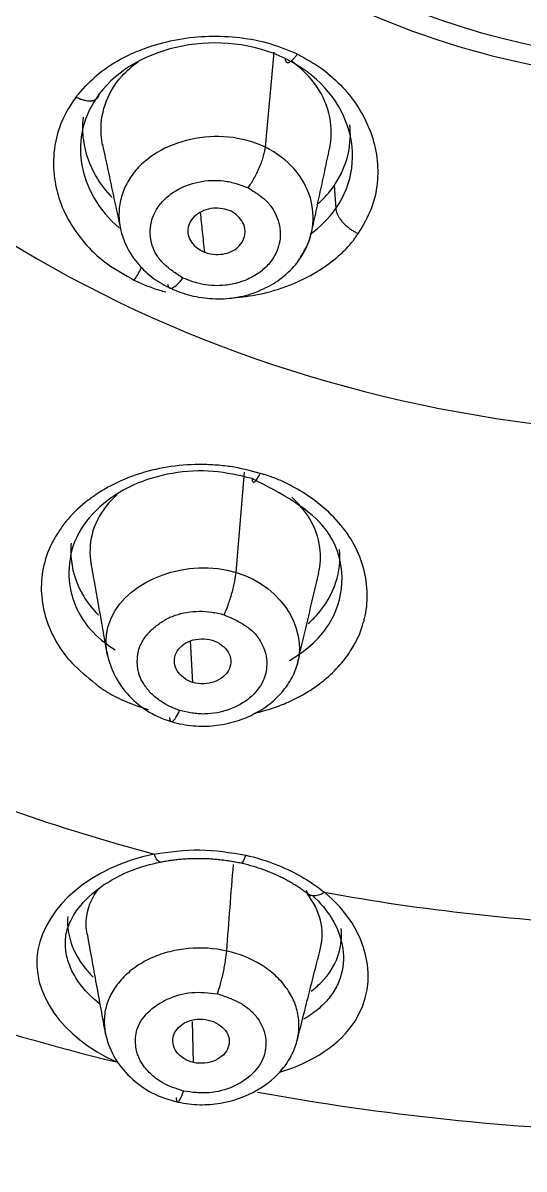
# Model space of a CAD drawing. Extents: x 0 to 1128, y 0 to 827.
# Drawn here: x 426.5 to 434.21, y 515.27 to 532.91 of the extents above; entities that cross this region are included whole.
import ezdxf

# ---------------------------------------------------------------- set-up
doc = ezdxf.new("R2010")
doc.units = 0
doc.header["$LTSCALE"] = 10
doc.header["$MEASUREMENT"] = 0
doc.layers.add('1', color=7, linetype='CONTINUOUS')

msp = doc.modelspace()

# ---------------------------------------------------------------- linework, layer by layer
at = {"layer": '1', "color": 7, "linetype": 'Continuous', "lineweight": -3}
for p, q in [((430.229, 531), (430.365, 532.467)), ((431.286, 530.407), (431.314, 530.058)), ((429.78, 524.454), (429.909, 525.998)), ((429.112, 522.76), (429.079, 523.402)), ((429.125, 516.906), (429.108, 517.54))]:
    msp.add_line(p, q, dxfattribs=at)
for centre, major_axis, start_param, end_param in [((437.081, 545.153), (38.932, 0), 1.570796, 3.633743), ((437.081, 545.084), (38.762, 0), 1.570796, 4.712389), ((437.081, 545.06), (38.555, 0), 1.570796, 4.712389), ((437.081, 545.06), (-37.7, 0), 4.712389, 7.319813), ((437.081, 541.86), (-18.228, 0), 4.712389, 7.853982), ((437.081, 541.64), (11.507, 0), 1.570796, 4.712389), ((437.081, 541.425), (10.912, 0), 1.570796, 4.712389), ((437.081, 544.455), (-36.953, 0), 0, 1.570796), ((437.081, 544.651), (37.281, 0), 3.592657, 5.752256), ((437.081, 545.153), (38.932, 0), 3.633743, 4.712389), ((437.081, 542.522), (28.054, 0), 4.237095, 4.402183), ((437.081, 542.522), (28.054, 0), 4.498885, 4.663958), ((437.081, 543.236), (32.688, 0), 4.243269, 4.428931), ((437.081, 543.236), (32.688, 0), 4.497491, 4.678093)]:
    msp.add_ellipse(centre, major_axis=major_axis, ratio=0.838671, start_param=start_param, end_param=end_param, dxfattribs=at)
for points, knots in [([(431.04, 512.535), (425.999, 513.17), (421.141, 514.611), (412.396, 518.844), (408.492, 521.677), (402.205, 528.29), (399.797, 532.118), (396.83, 540.21), (396.254, 544.5), (397.009, 552.952), (398.337, 557.122), (402.73, 564.753), (405.778, 568.231), (413.193, 573.996), (417.54, 576.293), (426.974, 579.4), (431.994, 580.201), (437.081, 580.199)], [0, 0, 0, 0, 0.125, 0.125, 0.25, 0.25, 0.375, 0.375, 0.5, 0.5, 0.625, 0.625, 0.75, 0.75, 0.875, 0.875, 1, 1, 1, 1]), ([(427.317, 531.773), (427.414, 531.886), (427.606, 532.108), (428.115, 532.448), (428.723, 532.657), (429.36, 532.721), (429.837, 532.699), (430.302, 532.612), (430.583, 532.494), (430.723, 532.436)], [0, 0, 0, 0, 0.132869, 0.26162, 0.511676, 0.635547, 0.758214, 0.879573, 1, 1, 1, 1]), ([(427.727, 531.03), (427.716, 531.082), (427.709, 531.135), (427.694, 531.345), (427.714, 531.505), (427.818, 531.814), (427.907, 531.966), (428.098, 532.179), (428.182, 532.253), (428.275, 532.32)], [0, 0, 0, 0, 0.111354, 0.111354, 0.440848, 0.440848, 0.788252, 0.788252, 1, 1, 1, 1]), ([(431.215, 530.968), (431.223, 531.008), (431.23, 531.047), (431.253, 531.252), (431.239, 531.422), (431.141, 531.749), (431.053, 531.91), (430.846, 532.153), (430.741, 532.247), (430.626, 532.33)], [0, 0, 0, 0, 0.080133, 0.080133, 0.412884, 0.412884, 0.753563, 0.753563, 1, 1, 1, 1]), ([(430.723, 532.436), (430.853, 532.363), (431.114, 532.219), (431.431, 531.927), (431.685, 531.596), (431.924, 531.108), (431.993, 530.571), (431.875, 530.042), (431.73, 529.796), (431.656, 529.672)], [0, 0, 0, 0, 0.120358, 0.241643, 0.364231, 0.488029, 0.738055, 0.866906, 1, 1, 1, 1]), ([(427.317, 531.773), (427.268, 531.702), (427.11, 531.472), (426.972, 531.062), (426.963, 530.657), (427.007, 530.388), (427.107, 530.009), (427.356, 529.592), (427.797, 529.184), (428.069, 529.034), (428.211, 528.955)], [0, 0, 0, 0, 0.07654, 0.24831, 0.393164, 0.453603, 0.502016, 0.753921, 0.871649, 1, 1, 1, 1]), ([(427.426, 531.462), (427.412, 531.345), (427.414, 531.226), (427.456, 530.919), (427.522, 530.73), (427.689, 530.439), (427.773, 530.328), (427.871, 530.225)], [0, 0, 0, 0, 0.269828, 0.269828, 0.707091, 0.707091, 1, 1, 1, 1]), ([(431.286, 530.407), (431.394, 530.563), (431.469, 530.737), (431.536, 531.055), (431.544, 531.201), (431.529, 531.345)], [0, 0, 0, 0, 0.556758, 0.556758, 1, 1, 1, 1]), ([(430.229, 531), (430.049, 531.087), (429.663, 531.189), (429.071, 531.15), (428.63, 530.977), (428.343, 530.767), (428.17, 530.576), (428.049, 530.358), (427.982, 530.124), (427.972, 529.905), (427.995, 529.767), (428.009, 529.71)], [0, 0, 0, 0, 0.170648, 0.341297, 0.511945, 0.59727, 0.682594, 0.767918, 0.853242, 0.938567, 1, 1, 1, 1]), ([(429.964, 530.375), (429.978, 530.395), (430.008, 530.439), (430.07, 530.542), (430.13, 530.664), (430.177, 530.785), (430.204, 530.869), (430.221, 530.942), (430.227, 530.982), (430.229, 531)], [0, 0, 0, 0, 0.124691, 0.249924, 0.500389, 0.625622, 0.750855, 0.876088, 1, 1, 1, 1]), ([(430.77, 529.313), (430.771, 529.313), (430.82, 529.382), (430.899, 529.528), (430.983, 529.837), (430.951, 530.239), (430.705, 530.684), (430.408, 530.913), (430.229, 531)], [0, 0, 0, 0, 0.001186, 0.126038, 0.250889, 0.500593, 0.750296, 1, 1, 1, 1]), ([(428.958, 528.987), (428.906, 529.022), (428.803, 529.09), (428.661, 529.203), (428.55, 529.337), (428.454, 529.552), (428.445, 529.825), (428.583, 530.123), (428.838, 530.348), (429.196, 530.484), (429.497, 530.5), (429.689, 530.467), (429.814, 530.432), (429.904, 530.398), (429.964, 530.375)], [0, 0, 0, 0, 0.063636, 0.126087, 0.187937, 0.250871, 0.393801, 0.500685, 0.625163, 0.749836, 0.87491, 0.906041, 0.937167, 1, 1, 1, 1]), ([(429.964, 530.375), (430.017, 530.342), (430.096, 530.293), (430.193, 530.22), (430.281, 530.14), (430.364, 530.024), (430.455, 529.824), (430.476, 529.553), (430.366, 529.291), (430.199, 529.111), (430.028, 528.995), (429.829, 528.913), (429.629, 528.873), (429.441, 528.865), (429.3, 528.88), (429.192, 528.905), (429.086, 528.938), (429.009, 528.968), (428.958, 528.987)], [0, 0, 0, 0, 0.063042, 0.094196, 0.125209, 0.187664, 0.250102, 0.374984, 0.499861, 0.571217, 0.64257, 0.713923, 0.785286, 0.839201, 0.892766, 0.919409, 0.946138, 1, 1, 1, 1]), ([(429.702, 530.014), (429.661, 530.033), (429.616, 530.047), (429.524, 530.062), (429.477, 530.064), (429.38, 530.056), (429.33, 530.044), (429.24, 530.009), (429.198, 529.985), (429.126, 529.927), (429.096, 529.892), (429.055, 529.819), (429.043, 529.779), (429.034, 529.7), (429.039, 529.659), (429.064, 529.581), (429.086, 529.544), (429.141, 529.481), (429.174, 529.454), (429.236, 529.413), (429.265, 529.397), (429.295, 529.383)], [0, 0, 0, 0, 0.098506, 0.098506, 0.196465, 0.196465, 0.303981, 0.303981, 0.41042, 0.41042, 0.520243, 0.520243, 0.623988, 0.623988, 0.728719, 0.728719, 0.832938, 0.832938, 0.928316, 0.928316, 1, 1, 1, 1]), ([(429.296, 529.383), (429.285, 529.489), (429.274, 529.596), (429.253, 529.8), (429.243, 529.898), (429.232, 529.997)], [0, 0, 0, 0, 0.519671, 0.519671, 1, 1, 1, 1]), ([(429.295, 529.383), (429.351, 529.366), (429.41, 529.354), (429.516, 529.348), (429.564, 529.352), (429.654, 529.372), (429.697, 529.389), (429.773, 529.432), (429.807, 529.459), (429.863, 529.522), (429.886, 529.559), (429.913, 529.636), (429.919, 529.676), (429.914, 529.757), (429.903, 529.799), (429.864, 529.877), (429.837, 529.913), (429.774, 529.971), (429.74, 529.995), (429.702, 530.014)], [0, 0, 0, 0, 0.132601, 0.132601, 0.237972, 0.237972, 0.343557, 0.343557, 0.448926, 0.448926, 0.561915, 0.561915, 0.671392, 0.671392, 0.788006, 0.788006, 0.901862, 0.901862, 1, 1, 1, 1]), ([(428, 529.749), (428.022, 529.647), (428.09, 529.456), (428.265, 529.194), (428.497, 528.979), (428.678, 528.873), (428.776, 528.829)], [0, 0, 0, 0, 0.257126, 0.509581, 0.756949, 1, 1, 1, 1]), ([(428.775, 528.829), (428.875, 528.782), (429.081, 528.708), (429.418, 528.658), (429.759, 528.673), (430.09, 528.76), (430.393, 528.913), (430.652, 529.126), (430.847, 529.394), (430.919, 529.594), (430.942, 529.701)], [0, 0, 0, 0, 0.122752, 0.245509, 0.36851, 0.492327, 0.617815, 0.744856, 0.872489, 1, 1, 1, 1]), ([(429.731, 528.681), (429.867, 528.691), (430.332, 528.756), (430.879, 528.972), (431.295, 529.267), (431.485, 529.445), (431.587, 529.568), (431.634, 529.639), (431.65, 529.663), (431.656, 529.672)], [0, 0, 0, 0, 0.170693, 0.589683, 0.75144, 0.873905, 0.957487, 0.984105, 1, 1, 1, 1]), ([(428.211, 528.955), (428.271, 528.927), (428.396, 528.869), (428.561, 528.81), (428.666, 528.781), (428.699, 528.772)], [0, 0, 0, 0, 0.383568, 0.803745, 1, 1, 1, 1]), ([(428.726, 528.892), (428.728, 528.879), (428.733, 528.858), (428.748, 528.836), (428.771, 528.827), (428.811, 528.835), (428.862, 528.873), (428.917, 528.934), (428.945, 528.969), (428.958, 528.987)], [0, 0, 0, 0, 0.123912, 0.249145, 0.374378, 0.499611, 0.750076, 0.875309, 1, 1, 1, 1]), ([(430.149, 525.979), (429.997, 526.019), (429.769, 526.078), (429.451, 526.11), (428.964, 526.126), (428.511, 526.052), (428.13, 525.916), (427.988, 525.855), (427.824, 525.776), (427.672, 525.686), (427.562, 525.609), (427.498, 525.56), (427.357, 525.451), (427.2, 525.293), (427.06, 525.1), (426.989, 524.985), (426.829, 524.685), (426.719, 524.126), (426.92, 523.491), (427.253, 523.034), (427.496, 522.843), (427.635, 522.724), (427.696, 522.675), (427.833, 522.585), (428.084, 522.456), (428.301, 522.383), (428.427, 522.341)], [0, 0, 0, 0, 0.06014, 0.090394, 0.121218, 0.245346, 0.26142, 0.28246, 0.307836, 0.335836, 0.356, 0.365283, 0.37024, 0.433061, 0.463659, 0.480356, 0.49684, 0.624836, 0.752229, 0.809769, 0.87823, 0.881148, 0.887692, 0.911204, 0.948438, 1, 1, 1, 1]), ([(430.025, 525.9), (429.828, 525.945), (429.425, 526.038), (428.782, 526.001), (428.166, 525.818), (427.647, 525.473), (427.289, 525.019), (427.208, 524.643), (427.208, 524.456)], [0, 0, 0, 0, 0.151852, 0.309584, 0.47372, 0.645568, 0.824235, 1, 1, 1, 1]), ([(430.025, 525.9), (430.026, 525.878), (430.031, 525.852), (430.047, 525.841), (430.068, 525.847), (430.103, 525.889), (430.134, 525.948), (430.149, 525.979)], [0, 0, 0, 0, 0.251002, 0.376503, 0.502003, 0.753005, 1, 1, 1, 1]), ([(430.064, 522.286), (430.111, 522.297), (430.204, 522.321), (430.379, 522.374), (430.59, 522.457), (430.812, 522.57), (431.031, 522.71), (431.25, 522.888), (431.421, 523.074), (431.534, 523.232), (431.585, 523.32), (431.618, 523.38), (431.648, 523.437), (431.685, 523.52), (431.72, 523.621), (431.746, 523.712), (431.79, 523.887), (431.82, 524.296), (431.67, 524.816), (431.332, 525.271), (431.022, 525.546), (430.715, 525.747), (430.462, 525.873), (430.291, 525.937), (430.195, 525.966), (430.161, 525.976), (430.149, 525.979)], [0, 0, 0, 0, 0.023726, 0.047931, 0.09181, 0.139207, 0.177926, 0.231144, 0.294985, 0.322178, 0.345225, 0.355864, 0.36292, 0.384112, 0.411472, 0.428243, 0.442735, 0.522638, 0.681726, 0.761281, 0.841015, 0.90348, 0.950749, 0.983138, 0.993585, 1, 1, 1, 1]), ([(431.405, 524.46), (431.388, 524.684), (431.174, 525.303), (430.475, 525.666), (430.025, 525.9)], [0, 0, 0, 0, 0.355915, 1, 1, 1, 1]), ([(427.952, 525.652), (427.906, 525.611), (427.863, 525.568), (427.71, 525.394), (427.625, 525.246), (427.534, 524.947), (427.522, 524.793), (427.542, 524.624), (427.545, 524.605), (427.548, 524.585)], [0, 0, 0, 0, 0.142986, 0.142986, 0.557309, 0.557309, 0.94992, 0.94992, 1, 1, 1, 1]), ([(431.049, 524.441), (431.079, 524.57), (431.085, 524.704), (431.047, 524.992), (430.991, 525.15), (430.833, 525.408), (430.741, 525.515), (430.634, 525.611)], [0, 0, 0, 0, 0.317615, 0.317615, 0.699046, 0.699046, 1, 1, 1, 1]), ([(427.242, 524.904), (427.233, 524.812), (427.234, 524.719), (427.268, 524.445), (427.331, 524.261), (427.493, 523.988), (427.572, 523.888), (427.662, 523.794)], [0, 0, 0, 0, 0.236065, 0.236065, 0.706893, 0.706893, 1, 1, 1, 1]), ([(430.889, 523.666), (430.935, 523.707), (430.979, 523.751), (431.155, 523.947), (431.258, 524.121), (431.367, 524.465), (431.385, 524.637), (431.369, 524.807)], [0, 0, 0, 0, 0.134788, 0.134788, 0.590615, 0.590615, 1, 1, 1, 1]), ([(427.794, 523.193), (427.76, 523.384), (427.782, 523.581), (428.123, 524.345), (429.04, 524.684), (429.78, 524.454)], [0, 0, 0, 0, 0.236713, 0.236713, 1, 1, 1, 1]), ([(427.208, 524.456), (427.207, 524.144), (427.368, 523.675), (427.772, 523.356), (427.92, 523.261)], [0, 0, 0, 0, 0.672819, 1, 1, 1, 1]), ([(429.595, 523.802), (429.614, 523.843), (429.657, 523.945), (429.708, 524.104), (429.741, 524.229), (429.766, 524.345), (429.776, 524.416), (429.78, 524.454)], [0, 0, 0, 0, 0.250198, 0.500927, 0.626291, 0.751655, 1, 1, 1, 1]), ([(430.601, 523.099), (430.634, 523.118), (430.932, 523.298), (431.329, 523.717), (431.423, 524.231), (431.405, 524.46)], [0, 0, 0, 0, 0.062721, 0.5744, 1, 1, 1, 1]), ([(428.911, 522.326), (428.859, 522.346), (428.748, 522.387), (428.598, 522.482), (428.459, 522.597), (428.372, 522.71), (428.322, 522.799), (428.294, 522.86), (428.275, 522.927), (428.264, 522.994), (428.259, 523.062), (428.261, 523.122), (428.264, 523.174), (428.276, 523.242), (428.306, 523.343), (428.388, 523.477), (428.515, 523.607), (428.667, 523.717), (428.892, 523.823), (429.149, 523.862), (429.406, 523.849), (429.532, 523.817), (429.595, 523.802)], [0, 0, 0, 0, 0.054279, 0.115798, 0.180488, 0.244899, 0.27327, 0.297886, 0.323668, 0.355587, 0.379723, 0.406202, 0.428739, 0.443022, 0.489863, 0.555193, 0.62383, 0.691696, 0.754495, 0.875032, 0.937133, 1, 1, 1, 1]), ([(429.595, 523.802), (429.653, 523.775), (429.768, 523.724), (429.932, 523.634), (430.069, 523.52), (430.208, 523.326), (430.276, 523.064), (430.206, 522.758), (430.005, 522.506), (429.684, 522.327), (429.394, 522.269), (429.198, 522.275), (429.069, 522.292), (428.974, 522.312), (428.911, 522.326)], [0, 0, 0, 0, 0.063636, 0.126088, 0.187939, 0.250872, 0.393805, 0.500693, 0.625165, 0.749832, 0.874912, 0.906038, 0.937161, 1, 1, 1, 1]), ([(427.794, 523.223), (427.816, 523.097), (427.894, 522.862), (428.118, 522.542), (428.434, 522.288), (428.681, 522.185), (428.816, 522.148)], [0, 0, 0, 0, 0.254124, 0.505539, 0.753117, 1, 1, 1, 1]), ([(428.791, 522.156), (428.899, 522.123), (429.114, 522.081), (429.445, 522.085), (429.759, 522.147), (430.048, 522.261), (430.302, 522.422), (430.512, 522.624), (430.666, 522.864), (430.724, 523.038), (430.743, 523.13)], [0, 0, 0, 0, 0.134651, 0.263643, 0.389912, 0.514575, 0.637819, 0.759639, 0.880425, 1, 1, 1, 1]), ([(428.756, 522.222), (428.757, 522.196), (428.764, 522.165), (428.784, 522.153), (428.81, 522.161), (428.854, 522.214), (428.892, 522.287), (428.911, 522.326)], [0, 0, 0, 0, 0.248345, 0.373709, 0.499073, 0.749802, 1, 1, 1, 1]), ([(428.518, 520.117), (427.54, 519.916), (426.848, 519.301), (426.616, 517.981), (427.095, 517.298), (427.939, 516.916)], [0, 0, 0, 0, 0.5, 0.5, 1, 1, 1, 1]), ([(428.518, 520.117), (428.752, 520.15), (429.22, 520.218), (429.693, 520.139), (429.93, 520.099)], [0, 0, 0, 0, 0.499674, 1, 1, 1, 1]), ([(428.61, 519.993), (428.606, 519.994), (428.59, 519.999), (428.564, 520.026), (428.537, 520.075), (428.524, 520.103), (428.518, 520.117)], [0, 0, 0, 0, 0.135749, 0.578071, 0.799232, 1, 1, 1, 1]), ([(427.156, 518.806), (427.16, 518.885), (427.205, 519.063), (427.416, 519.396), (427.776, 519.686), (428.202, 519.888), (428.464, 519.963), (428.61, 519.993)], [0, 0, 0, 0, 0.187231, 0.414075, 0.682892, 0.834624, 1, 1, 1, 1]), ([(427.487, 518.884), (427.478, 518.932), (427.474, 518.98), (427.471, 519.173), (427.507, 519.318), (427.602, 519.495), (427.629, 519.537), (427.659, 519.577)], [0, 0, 0, 0, 0.200845, 0.200845, 0.807823, 0.807823, 1, 1, 1, 1]), ([(430.451, 516.757), (430.962, 516.914), (431.381, 517.189), (431.99, 518.146), (431.833, 518.954), (431.137, 519.528)], [0, 0, 0, 0, 0.372769, 0.372769, 1, 1, 1, 1]), ([(430.952, 519.48), (431.074, 519.37), (431.294, 519.104), (431.455, 518.66), (431.421, 518.274), (431.288, 517.993), (431.134, 517.802), (430.967, 517.666), (430.854, 517.594), (430.817, 517.572)], [0, 0, 0, 0, 0.178385, 0.398443, 0.618501, 0.72853, 0.83856, 0.948589, 1, 1, 1, 1]), ([(431.078, 518.668), (431.078, 518.669), (431.078, 518.67), (431.112, 518.81), (431.111, 518.956), (431.041, 519.239), (430.972, 519.379), (430.872, 519.508)], [0, 0, 0, 0, 0.004863, 0.004863, 0.507915, 0.507915, 1, 1, 1, 1]), ([(427.191, 519.157), (427.181, 519.044), (427.191, 518.931), (427.263, 518.658), (427.346, 518.499), (427.5, 518.308), (427.54, 518.264), (427.583, 518.221)], [0, 0, 0, 0, 0.34423, 0.34423, 0.845823, 0.845823, 1, 1, 1, 1]), ([(430.935, 518.004), (430.989, 518.046), (431.038, 518.089), (431.22, 518.274), (431.319, 518.437), (431.397, 518.725), (431.407, 518.848), (431.395, 518.972)], [0, 0, 0, 0, 0.163754, 0.163754, 0.662102, 0.662102, 1, 1, 1, 1]), ([(427.679, 517.811), (427.654, 517.831), (427.559, 517.91), (427.414, 518.059), (427.274, 518.264), (427.199, 518.443), (427.165, 518.588), (427.152, 518.699), (427.153, 518.773), (427.157, 518.811)], [0, 0, 0, 0, 0.067612, 0.274383, 0.481154, 0.687925, 0.79131, 0.894696, 1, 1, 1, 1]), ([(429.635, 518.624), (429.442, 518.667), (429.141, 518.686), (428.757, 518.621), (428.486, 518.529), (428.245, 518.396), (428.045, 518.229), (427.891, 518.035), (427.787, 517.821), (427.744, 517.597), (427.754, 517.446), (427.767, 517.372)], [0, 0, 0, 0, 0.20015, 0.300225, 0.4003, 0.500375, 0.60045, 0.700526, 0.800601, 0.900676, 1, 1, 1, 1]), ([(429.493, 517.966), (429.508, 518.008), (429.539, 518.109), (429.578, 518.268), (429.603, 518.394), (429.624, 518.512), (429.632, 518.585), (429.635, 518.624)], [0, 0, 0, 0, 0.25026, 0.501027, 0.62641, 0.751793, 1, 1, 1, 1]), ([(430.711, 517.22), (430.727, 517.277), (430.752, 517.41), (430.744, 517.622), (430.68, 517.849), (430.559, 518.063), (430.385, 518.256), (430.098, 518.471), (429.829, 518.58), (429.635, 518.624)], [0, 0, 0, 0, 0.098664, 0.227426, 0.356189, 0.484951, 0.613713, 0.742476, 1, 1, 1, 1]), ([(428.972, 516.467), (428.855, 516.504), (428.66, 516.565), (428.488, 516.707), (428.398, 516.802), (428.341, 516.876), (428.297, 516.945), (428.268, 517.02), (428.244, 517.101), (428.234, 517.183), (428.23, 517.252), (428.234, 517.321), (428.262, 517.472), (428.405, 517.695), (428.709, 517.894), (429.091, 518.011), (429.36, 517.981), (429.493, 517.966)], [0, 0, 0, 0, 0.117822, 0.197526, 0.233095, 0.261972, 0.304107, 0.327018, 0.357576, 0.406557, 0.428802, 0.443927, 0.492279, 0.617472, 0.745259, 0.873294, 1, 1, 1, 1]), ([(429.493, 517.966), (429.554, 517.945), (429.676, 517.902), (429.849, 517.825), (429.999, 517.721), (430.16, 517.539), (430.257, 517.286), (430.221, 516.98), (430.048, 516.719), (429.747, 516.52), (429.463, 516.444), (429.266, 516.436), (429.135, 516.444), (429.037, 516.458), (428.972, 516.467)], [0, 0, 0, 0, 0.063643, 0.126094, 0.187936, 0.250867, 0.393803, 0.500687, 0.625167, 0.749838, 0.874914, 0.906043, 0.937167, 1, 1, 1, 1]), ([(427.767, 517.372), (427.792, 517.242), (427.88, 516.999), (428.13, 516.674), (428.476, 516.424), (428.741, 516.33), (428.885, 516.298)], [0, 0, 0, 0, 0.25478, 0.506643, 0.754057, 1, 1, 1, 1]), ([(428.884, 516.298), (428.996, 516.273), (429.212, 516.247), (429.637, 516.28), (430.109, 516.448), (430.467, 516.746), (430.65, 517.034), (430.704, 517.187), (430.723, 517.266)], [0, 0, 0, 0, 0.143269, 0.27848, 0.533839, 0.774066, 0.888988, 1, 1, 1, 1]), ([(428.858, 516.367), (428.859, 516.34), (428.864, 516.308), (428.878, 516.295), (428.897, 516.303), (428.929, 516.354), (428.958, 516.427), (428.972, 516.467)], [0, 0, 0, 0, 0.248207, 0.37359, 0.498973, 0.74974, 1, 1, 1, 1])]:
    msp.add_open_spline(points, degree=3, knots=knots, dxfattribs=at)
for points, degree in [([(430.533, 532.366), (429.56, 532.842), (428.251, 532.584), (427.674, 531.821)], 3), ([(431.314, 530.058), (431.855, 530.835), (431.51, 531.898), (430.533, 532.366)], 3), ([(427.674, 531.821), (427.181, 531.169), (427.339, 530.302), (427.985, 529.755)], 3), ([(427.723, 531.048), (428.008, 529.712)], 1), ([(430.941, 529.691), (431.225, 531.018)], 1), ([(431.044, 530.134), (431.136, 530.218), (431.218, 530.31), (431.286, 530.407)], 3), ([(430.916, 529.66), (431.072, 529.773), (431.207, 529.906), (431.314, 530.058)], 3), ([(427.544, 524.606), (427.797, 523.177)], 1), ([(429.78, 524.454), (430.512, 524.235), (430.933, 523.502), (430.678, 522.925)], 3), ([(430.732, 523.082), (431.05, 524.443)], 1), ([(429.112, 522.76), (429.005, 522.792), (428.827, 522.934), (428.812, 523.226), (429.06, 523.436), (429.305, 523.44), (429.412, 523.408)], 3), ([(429.412, 523.408), (429.519, 523.375), (429.7, 523.241), (429.717, 522.95), (429.467, 522.738), (429.219, 522.727), (429.112, 522.76)], 3), ([(428.602, 519.992), (429.231, 520.117), (429.872, 519.976)], 2), ([(429.635, 518.624), (429.669, 519.068), (429.704, 519.513), (429.738, 519.957)], 3), ([(429.857, 519.98), (430.488, 519.832), (430.927, 519.471)], 2), ([(429.93, 520.099), (429.904, 520.028), (429.879, 519.988), (429.863, 519.986)], 3), ([(429.93, 520.099), (430.081, 520.065), (430.369, 519.978), (430.783, 519.783), (431.024, 519.619), (431.137, 519.528)], 3), ([(431.137, 519.528), (431.013, 519.446), (430.88, 519.46), (430.862, 519.556)], 3), ([(427.488, 518.881), (427.768, 517.345)], 1), ([(430.716, 517.238), (431.078, 518.668)], 1), ([(429.125, 516.906), (429.015, 516.931), (428.822, 517.057), (428.775, 517.343), (428.999, 517.565), (429.242, 517.586), (429.352, 517.561)], 3), ([(429.352, 517.561), (429.462, 517.536), (429.657, 517.417), (429.705, 517.134), (429.481, 516.909), (429.235, 516.882), (429.125, 516.906)], 3)]:
    msp.add_open_spline(points, degree=degree, dxfattribs=at)
for points, weights in [([(430.533, 532.366), (430.539, 532.257), (430.615, 532.285), (430.723, 532.436)], [1.00000000008, 0.828535945193, 0.828535945293, 1.00000000038]), ([(427.317, 531.773), (427.51, 531.674), (427.657, 531.693), (427.674, 531.821)], [1.00000000004, 0.81487131323, 0.814871391113, 1.00000023369]), ([(431.314, 530.058), (431.318, 529.921), (431.458, 529.762), (431.656, 529.672)], [0.99999973094, 0.814871301681, 0.814871391238, 0.999999999611]), ([(428.211, 528.955), (428.25, 529.009), (428.289, 529.074), (428.324, 529.148)], [1.00000000003, 0.924719963123, 0.877799301612, 0.859238015494])]:
    msp.add_rational_spline(points, weights, degree=3, dxfattribs=at)

doc.saveas('drawing.dxf')
